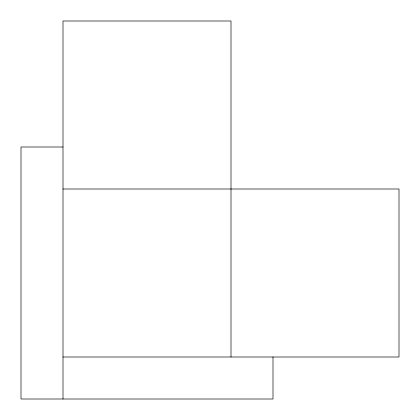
<?xml version="1.0" encoding="UTF-8"?>
<svg xmlns="http://www.w3.org/2000/svg" width="420" height="420" viewBox="0 0 420 420"><rect width="100%" height="100%" fill="white"/><g stroke="black" fill="none" stroke-linecap="round" stroke-linejoin="round"><path stroke-width="0.63" d="M63 147L21 147L21 399L273 399L273 357M63 189L399 189L399 357L63 357M231 357L231 21L63 21L63 399"/></g></svg>
